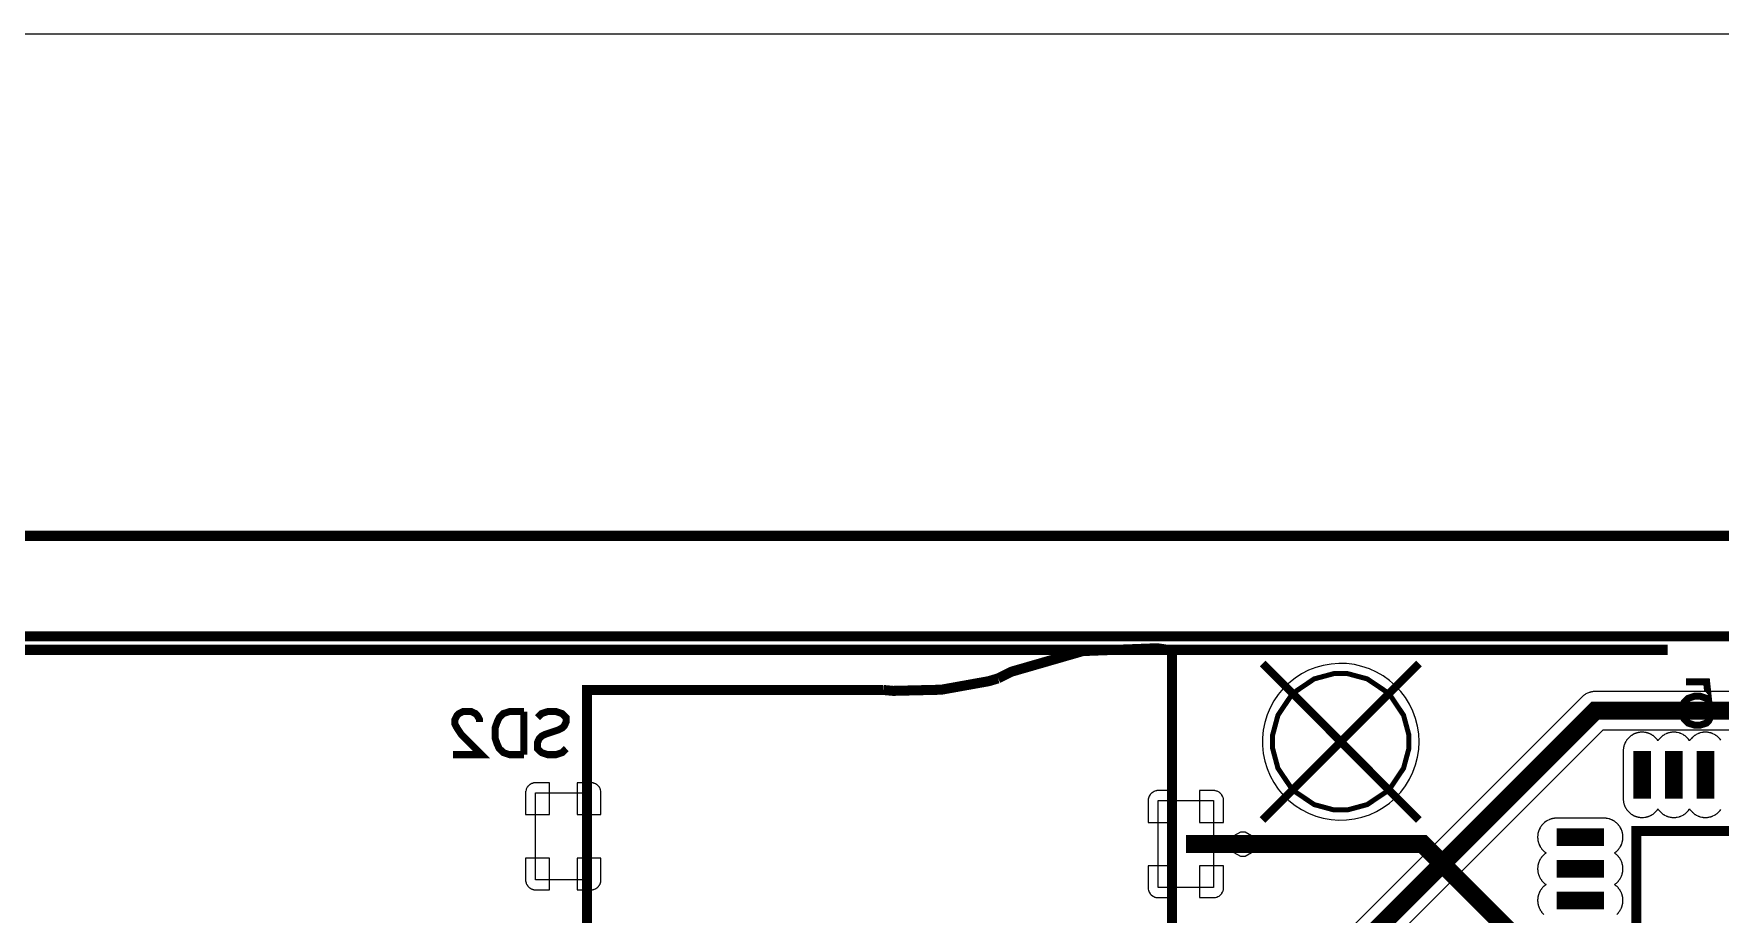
# Model space of a CAD drawing. Extents: x 0 to 5, y 0 to 2.5.
# Drawn here: x 2.169 to 3.919, y 1.587 to 2.5 of the extents above; entities that cross this region are included whole.
import ezdxf

# ---------------------------------------------------------------- set-up
doc = ezdxf.new("R2010")
doc.units = 0
doc.layers.get('0').update_dxf_attribs({"linetype": 'CONTINUOUS'})

msp = doc.modelspace()

# ---------------------------------------------------------------- linework, layer by layer
at = {"color": 0}
msp.add_lwpolyline([(0, 2.5), (5, 2.5), (5, 0), (0, 0), (0, 2.5)], close=True, dxfattribs=at)
at = {"color": 5, "const_width": 0.010417}
msp.add_lwpolyline([(0.520833, 1.97917), (4.47917, 1.97917), (4.47917, 0.520833), (0.520833, 0.520833), (0.520833, 1.97917)], close=True, dxfattribs=at)
at = {"color": 1, "const_width": 0.010417}
msp.add_lwpolyline([(0.520833, 1.97917), (4.47917, 1.97917), (4.47917, 0.520833), (0.520833, 0.520833), (0.520833, 1.97917)], close=True, dxfattribs=at)
at = {"color": 6, "const_width": 0.010417}
msp.add_lwpolyline([(0.625, 1.875), (4.42708, 1.875), (4.42708, 0.574978), (0.625, 0.574978), (0.625, 1.875)], close=True, dxfattribs=at)
at = {"color": 5}
for points in [[(0.625, 0.574978), (0.625, 1.875), (4.42708, 1.875), (4.42708, 0.574978), (0.625, 0.574978)], [(3.52339, 1.68435), (3.53147, 1.68457), (3.53956, 1.68554), (3.54742, 1.68733), (3.55512, 1.68994), (3.5625, 1.69325), (3.5695, 1.69732), (3.57607, 1.70204), (3.58214, 1.70742), (3.58768, 1.71332), (3.59256, 1.71978), (3.59679, 1.72672), (3.60032, 1.734), (3.60308, 1.74164), (3.60508, 1.74946), (3.60628, 1.75749), (3.60667, 1.76557), (3.60628, 1.77365), (3.60508, 1.78168), (3.60308, 1.78956), (3.60032, 1.79715), (3.59679, 1.80447), (3.59256, 1.81136), (3.58768, 1.81782), (3.58214, 1.82374), (3.57607, 1.8291), (3.5695, 1.83382), (3.5625, 1.83789), (3.55512, 1.84125), (3.54742, 1.84381), (3.53956, 1.8456), (3.53147, 1.84663), (3.52339, 1.84685), (3.51531, 1.84619), (3.50732, 1.84483), (3.49951, 1.84261), (3.49197, 1.83968), (3.48481, 1.83594), (3.47797, 1.83154), (3.47163, 1.8265), (3.46582, 1.82086), (3.46061, 1.81467), (3.45606, 1.80794), (3.45221, 1.80083), (3.44906, 1.7934), (3.44667, 1.78564), (3.44504, 1.77767), (3.44422, 1.76964), (3.44422, 1.76156), (3.44504, 1.75347), (3.44667, 1.74556), (3.44906, 1.73779), (3.45221, 1.73031), (3.45606, 1.72319), (3.46061, 1.71653), (3.46582, 1.71029), (3.47163, 1.70464), (3.47797, 1.6996), (3.48481, 1.69521), (3.49197, 1.69151), (3.49951, 1.68853), (3.50732, 1.68636), (3.51531, 1.68494), (3.52339, 1.68435)], [(2.67964, 1.69006), (2.70437, 1.69006), (2.70437, 1.72304), (2.68961, 1.72304), (2.68787, 1.72282), (2.6875, 1.72271), (2.68707, 1.7226), (2.68668, 1.72244), (2.68625, 1.72233), (2.68587, 1.72217), (2.68549, 1.72194), (2.68506, 1.72179), (2.68474, 1.72157), (2.68435, 1.72136), (2.68397, 1.72108), (2.68267, 1.72), (2.6824, 1.71967), (2.68207, 1.71935), (2.68181, 1.71903), (2.68158, 1.71864), (2.68132, 1.71832), (2.68067, 1.71718), (2.68033, 1.71642), (2.68018, 1.71599), (2.68007, 1.7156), (2.67974, 1.71431), (2.67969, 1.71392), (2.67969, 1.71349), (2.67964, 1.71306), (2.67964, 1.69006)], [(2.73313, 1.69006), (2.75786, 1.69006), (2.75786, 1.71306), (2.75782, 1.71349), (2.75782, 1.71392), (2.75776, 1.71431), (2.75743, 1.7156), (2.75732, 1.71599), (2.75717, 1.71642), (2.75683, 1.71718), (2.75618, 1.71832), (2.75592, 1.71864), (2.75569, 1.71903), (2.75543, 1.71935), (2.7551, 1.71967), (2.75483, 1.72), (2.75353, 1.72108), (2.75315, 1.72136), (2.75276, 1.72157), (2.75244, 1.72179), (2.75201, 1.72194), (2.75163, 1.72217), (2.75125, 1.72233), (2.75082, 1.72244), (2.75043, 1.7226), (2.75, 1.72271), (2.74963, 1.72282), (2.74789, 1.72304), (2.73313, 1.72304), (2.73313, 1.69006)], [(3.32557, 1.68192), (3.35032, 1.68192), (3.35032, 1.7149), (3.33556, 1.7149), (3.33512, 1.71485), (3.33469, 1.71485), (3.33425, 1.71474), (3.33382, 1.71468), (3.33344, 1.71457), (3.33257, 1.71436), (3.33182, 1.71403), (3.33137, 1.71386), (3.331, 1.71365), (3.33068, 1.71343), (3.33029, 1.71322), (3.32992, 1.71294), (3.32958, 1.71272), (3.32926, 1.71246), (3.32894, 1.71213), (3.32861, 1.71186), (3.32835, 1.71153), (3.32801, 1.71121), (3.32775, 1.71089), (3.32753, 1.71056), (3.32726, 1.71018), (3.32661, 1.70904), (3.32628, 1.70828), (3.32611, 1.70785), (3.32601, 1.70747), (3.32579, 1.7066), (3.32568, 1.70622), (3.32557, 1.70535), (3.32557, 1.68192)], [(3.37901, 1.68192), (3.40381, 1.68192), (3.40381, 1.70492), (3.40375, 1.70535), (3.40375, 1.70578), (3.40365, 1.70622), (3.4036, 1.7066), (3.40338, 1.70747), (3.40326, 1.70785), (3.4031, 1.70828), (3.40278, 1.70904), (3.40213, 1.71018), (3.40186, 1.71056), (3.40164, 1.71089), (3.40136, 1.71121), (3.40104, 1.71153), (3.40076, 1.71186), (3.40044, 1.71213), (3.40013, 1.71246), (3.39979, 1.71272), (3.39947, 1.71294), (3.39908, 1.71322), (3.39794, 1.71386), (3.39719, 1.71419), (3.39675, 1.71436), (3.39638, 1.71446), (3.39551, 1.71468), (3.39513, 1.71474), (3.39469, 1.71485), (3.39426, 1.71485), (3.39382, 1.7149), (3.37901, 1.7149), (3.37901, 1.68192)], [(2.69, 1.71262), (2.7475, 1.71262), (2.7475, 1.6224), (2.69, 1.6224), (2.69, 1.71262)], [(3.33594, 1.70449), (3.39344, 1.70449), (3.39344, 1.61426), (3.33594, 1.61426), (3.33594, 1.70449)], [(2.69006, 1.61199), (2.70437, 1.61199), (2.70437, 1.64497), (2.67964, 1.64497), (2.67964, 1.62196), (2.67969, 1.62153), (2.67969, 1.6211), (2.67974, 1.62067), (2.67985, 1.62022), (2.67996, 1.61985), (2.68007, 1.61942), (2.68018, 1.61903), (2.68033, 1.6186), (2.68067, 1.61783), (2.68087, 1.6174), (2.6811, 1.61708), (2.68132, 1.61669), (2.68158, 1.61632), (2.68181, 1.616), (2.68207, 1.61567), (2.6824, 1.61535), (2.68267, 1.61501), (2.683, 1.61475), (2.68332, 1.61442), (2.68365, 1.61415), (2.68397, 1.61393), (2.68435, 1.61367), (2.68474, 1.61344), (2.68506, 1.61322), (2.68549, 1.61301), (2.68625, 1.61268), (2.68668, 1.61253), (2.68707, 1.61242), (2.6875, 1.61231), (2.68787, 1.61219), (2.68832, 1.61208), (2.68875, 1.61203), (2.68918, 1.61203), (2.68961, 1.61199), (2.69006, 1.61199)], [(2.73313, 1.61199), (2.74789, 1.61199), (2.74832, 1.61203), (2.74875, 1.61203), (2.74918, 1.61208), (2.74963, 1.61219), (2.75, 1.61231), (2.75043, 1.61242), (2.75082, 1.61253), (2.75125, 1.61268), (2.75201, 1.61301), (2.75244, 1.61322), (2.75276, 1.61344), (2.75315, 1.61367), (2.75353, 1.61393), (2.75385, 1.61415), (2.75418, 1.61442), (2.7545, 1.61475), (2.75483, 1.61501), (2.7551, 1.61535), (2.75543, 1.61567), (2.75569, 1.616), (2.75592, 1.61632), (2.75618, 1.61669), (2.7564, 1.61708), (2.75663, 1.6174), (2.75683, 1.61783), (2.75717, 1.6186), (2.75732, 1.61903), (2.75743, 1.61942), (2.75754, 1.61985), (2.75765, 1.62022), (2.75776, 1.62067), (2.75782, 1.6211), (2.75782, 1.62153), (2.75786, 1.62196), (2.75786, 1.64497), (2.73313, 1.64497), (2.73313, 1.61199)], [(3.33599, 1.60385), (3.35032, 1.60385), (3.35032, 1.63683), (3.32557, 1.63683), (3.32557, 1.61339), (3.32563, 1.61296), (3.32568, 1.61257), (3.32601, 1.61128), (3.32611, 1.61089), (3.32628, 1.61046), (3.32661, 1.60969), (3.32726, 1.60856), (3.32753, 1.60824), (3.32775, 1.60786), (3.32801, 1.60753), (3.32835, 1.60721), (3.32861, 1.60688), (3.32992, 1.60579), (3.33029, 1.60553), (3.33068, 1.60531), (3.331, 1.60508), (3.33137, 1.60493), (3.33182, 1.60471), (3.33219, 1.60454), (3.33257, 1.60444), (3.33301, 1.60428), (3.33344, 1.60417), (3.33382, 1.60406), (3.33556, 1.60385), (3.33599, 1.60385)], [(3.37901, 1.60385), (3.39382, 1.60385), (3.39513, 1.604), (3.39551, 1.60406), (3.39638, 1.60428), (3.39675, 1.60444), (3.39719, 1.60454), (3.39757, 1.60471), (3.39794, 1.60493), (3.39833, 1.60508), (3.39908, 1.60553), (3.39947, 1.60579), (3.40076, 1.60688), (3.40104, 1.60721), (3.40136, 1.60753), (3.40164, 1.60786), (3.40186, 1.60824), (3.40213, 1.60856), (3.40278, 1.60969), (3.4031, 1.61046), (3.40326, 1.61089), (3.40338, 1.61128), (3.4036, 1.61214), (3.40365, 1.61257), (3.40375, 1.61296), (3.40375, 1.61339), (3.40381, 1.61382), (3.40381, 1.63683), (3.37901, 1.63683), (3.37901, 1.60385)]]:
    msp.add_lwpolyline(points, close=True, dxfattribs=at)
at = {"color": 1}
for points in [[(0.625, 0.574978), (0.625, 1.875), (4.42708, 1.875), (4.42708, 0.574978), (0.625, 0.574978)], [(3.52339, 1.68435), (3.53147, 1.68457), (3.53956, 1.68554), (3.54742, 1.68733), (3.55512, 1.68994), (3.5625, 1.69325), (3.5695, 1.69732), (3.57607, 1.70204), (3.58214, 1.70742), (3.58768, 1.71332), (3.59256, 1.71978), (3.59679, 1.72672), (3.60032, 1.734), (3.60308, 1.74164), (3.60508, 1.74946), (3.60628, 1.75749), (3.60667, 1.76557), (3.60628, 1.77365), (3.60508, 1.78168), (3.60308, 1.78956), (3.60032, 1.79715), (3.59679, 1.80447), (3.59256, 1.81136), (3.58768, 1.81782), (3.58214, 1.82374), (3.57607, 1.8291), (3.5695, 1.83382), (3.5625, 1.83789), (3.55512, 1.84125), (3.54742, 1.84381), (3.53956, 1.8456), (3.53147, 1.84663), (3.52339, 1.84685), (3.51531, 1.84619), (3.50732, 1.84483), (3.49951, 1.84261), (3.49197, 1.83968), (3.48481, 1.83594), (3.47797, 1.83154), (3.47163, 1.8265), (3.46582, 1.82086), (3.46061, 1.81467), (3.45606, 1.80794), (3.45221, 1.80083), (3.44906, 1.7934), (3.44667, 1.78564), (3.44504, 1.77767), (3.44422, 1.76964), (3.44422, 1.76156), (3.44504, 1.75347), (3.44667, 1.74556), (3.44906, 1.73779), (3.45221, 1.73031), (3.45606, 1.72319), (3.46061, 1.71653), (3.46582, 1.71029), (3.47163, 1.70464), (3.47797, 1.6996), (3.48481, 1.69521), (3.49197, 1.69151), (3.49951, 1.68853), (3.50732, 1.68636), (3.51531, 1.68494), (3.52339, 1.68435)]]:
    msp.add_lwpolyline(points, close=True, dxfattribs=at)
at = {"color": 2, "const_width": 0.010417}
msp.add_lwpolyline([(0.942165, 1.86094), (3.86458, 1.86094)], dxfattribs=at)
at = {"color": 54}
for points, const_width in [([(3.16982, 1.83128), (3.18375, 1.83826), (3.25782, 1.85965), (3.33485, 1.86257), (3.35032, 1.86029)], 0.010417), ([(3.35032, 1.3272), (3.35032, 1.86029)], 0.010417), ([(3.35032, 1.65929), (3.35032, 1.83979)], 0.010417), ([(3.05094, 1.81928), (2.74343, 1.81928), (2.74343, 1.26563), (2.75976, 1.26563)], 0.010417), ([(3.16982, 1.83128), (3.16015, 1.8284), (3.11094, 1.81956), (3.06093, 1.81836), (3.05094, 1.81928)], 0.010417), ([(3.88363, 1.82758), (3.905, 1.82758), (3.90707, 1.80843), (3.905, 1.8106), (3.89854, 1.81272), (3.89219, 1.81272), (3.88585, 1.8106), (3.88157, 1.80638), (3.87939, 1.80003), (3.87939, 1.79574), (3.88157, 1.78928), (3.88585, 1.785), (3.89219, 1.78293), (3.89854, 1.78293), (3.905, 1.785), (3.90707, 1.78717), (3.90929, 1.79144)], 0.007292), ([(2.63189, 1.78624), (2.63189, 1.78842), (2.62967, 1.79269), (2.62761, 1.79482), (2.62332, 1.79688), (2.61481, 1.79688), (2.61051, 1.79482), (2.60846, 1.79269), (2.60622, 1.78842), (2.60622, 1.78418), (2.60846, 1.77989), (2.61268, 1.77344), (2.63396, 1.75217), (2.60417, 1.75217)], 0.007292), ([(2.6779, 1.79688), (2.66292, 1.79688), (2.65657, 1.79482), (2.65229, 1.79053), (2.65022, 1.78624), (2.648, 1.77989), (2.648, 1.76926), (2.65022, 1.76281), (2.65229, 1.75851), (2.65657, 1.75429), (2.66292, 1.75217), (2.6779, 1.75217)], 0.007292), ([(2.6779, 1.79688), (2.6779, 1.75217)], 0.007292), ([(2.692, 1.79053), (2.69624, 1.79482), (2.70258, 1.79688), (2.71115, 1.79688), (2.7175, 1.79482), (2.72179, 1.79053), (2.72179, 1.78624), (2.71967, 1.78196), (2.7175, 1.77989), (2.71322, 1.77772), (2.70042, 1.77344), (2.69624, 1.77138), (2.69407, 1.76926), (2.692, 1.76497), (2.692, 1.75851), (2.69624, 1.75429), (2.70258, 1.75217), (2.71115, 1.75217), (2.7175, 1.75429), (2.72179, 1.75851)], 0.007292)]:
    msp.add_lwpolyline(points, dxfattribs=dict(at, const_width=const_width))
at = {"color": 254, "const_width": 0.008333}
for points in [[(3.44428, 1.84674), (3.60656, 1.6844)], [(3.44428, 1.6844), (3.60656, 1.84674)]]:
    msp.add_lwpolyline(points, dxfattribs=at)
at = {"color": 254, "const_width": 0.005208}
msp.add_lwpolyline([(3.59614, 1.76557), (3.59614, 1.75874), (3.59056, 1.73807), (3.57542, 1.71556), (3.5529, 1.70042), (3.53222, 1.69482), (3.52539, 1.69482), (3.5185, 1.69482), (3.49783, 1.70042), (3.47538, 1.71556), (3.46024, 1.73807), (3.45469, 1.75874), (3.45469, 1.76557), (3.45469, 1.77246), (3.46024, 1.79312), (3.47538, 1.8156), (3.49783, 1.83078), (3.5185, 1.83632), (3.52539, 1.83632), (3.53222, 1.83632), (3.5529, 1.83078), (3.57542, 1.8156), (3.59056, 1.79312), (3.59614, 1.77246), (3.59614, 1.76557)], close=True, dxfattribs=at)
at = {"color": 254}
for points in [[(3.59614, 1.76557), (3.59614, 1.75874), (3.59056, 1.73807), (3.57542, 1.71556), (3.5529, 1.70042), (3.53222, 1.69482), (3.52539, 1.69482), (3.5185, 1.69482), (3.49783, 1.70042), (3.47538, 1.71556), (3.46024, 1.73807), (3.45469, 1.75874), (3.45469, 1.76557), (3.45469, 1.77246), (3.46024, 1.79312), (3.47538, 1.8156), (3.49783, 1.83078), (3.5185, 1.83632), (3.52539, 1.83632), (3.53222, 1.83632), (3.5529, 1.83078), (3.57542, 1.8156), (3.59056, 1.79312), (3.59614, 1.77246), (3.59614, 1.76557)], [(3.43668, 1.6594), (3.43668, 1.65717), (3.43294, 1.65039), (3.42617, 1.64665), (3.42393, 1.64665), (3.42165, 1.64665), (3.41493, 1.65039), (3.41124, 1.65717), (3.41124, 1.6594), (3.41124, 1.66168), (3.41493, 1.6684), (3.42165, 1.6721), (3.42393, 1.6721), (3.42617, 1.6721), (3.43294, 1.6684), (3.43668, 1.66168), (3.43668, 1.6594)]]:
    msp.add_lwpolyline(points, close=True, dxfattribs=at)
at = {"color": 5}
for points, const_width in [([(3.96929, 1.73122), (3.96929, 1.7724), (3.94374, 1.7979), (3.78961, 1.7979), (3.47396, 1.48232), (2.6875, 1.48232), (2.24164, 1.03646), (2.24164, 0.829156), (2.33018, 0.740614)], 0.01875), ([(3.83811, 1.75586), (3.83811, 1.70665)], 0.018455), ([(3.87093, 1.75586), (3.87093, 1.70665)], 0.018455), ([(3.90375, 1.75586), (3.90375, 1.70665)], 0.018455), ([(3.36469, 1.6594), (3.42393, 1.6594)], 0.01875), ([(3.74935, 1.66667), (3.79856, 1.66667)], 0.018455), ([(3.74935, 1.63385), (3.79856, 1.63385)], 0.018455), ([(3.74935, 1.60101), (3.79856, 1.60101)], 0.018455)]:
    msp.add_lwpolyline(points, dxfattribs=dict(at, const_width=const_width))
for points in [[(3.94433, 1.81771), (3.78901, 1.81771), (3.78842, 1.81765), (3.78782, 1.81765), (3.78722, 1.81754), (3.78662, 1.81749), (3.78543, 1.81728), (3.78483, 1.81711), (3.78429, 1.817), (3.78369, 1.81679), (3.78315, 1.81662), (3.78256, 1.8164), (3.78147, 1.81597), (3.77983, 1.81515), (3.77935, 1.81483), (3.77886, 1.81456), (3.77832, 1.81418), (3.77783, 1.81386), (3.7774, 1.81347), (3.77692, 1.8131), (3.77604, 1.81233), (3.46576, 1.50206)], [(3.48796, 1.46832), (3.79779, 1.7781), (3.93554, 1.7781)], [(3.91982, 1.76714), (3.919, 1.76828), (3.91862, 1.76872), (3.91829, 1.76904), (3.91797, 1.76942), (3.91764, 1.76975), (3.91726, 1.77007), (3.91656, 1.77078), (3.91618, 1.77106), (3.91581, 1.77138), (3.91542, 1.77165), (3.91499, 1.77197), (3.91461, 1.77219), (3.91417, 1.77251), (3.91379, 1.77274), (3.91336, 1.773), (3.91162, 1.77388), (3.91118, 1.77403), (3.91069, 1.77425), (3.91026, 1.77442), (3.90978, 1.77458), (3.90935, 1.77468), (3.90881, 1.77485), (3.90836, 1.77496), (3.90739, 1.77518), (3.9069, 1.77522), (3.90647, 1.77533), (3.90593, 1.77539), (3.90549, 1.77544), (3.90494, 1.77544), (3.90451, 1.7755), (3.903, 1.7755), (3.90256, 1.77544), (3.90201, 1.77544), (3.90158, 1.77539), (3.90104, 1.77533), (3.90061, 1.77522), (3.90012, 1.77518), (3.89865, 1.77485), (3.89817, 1.77468), (3.89774, 1.77458), (3.89725, 1.77442), (3.89681, 1.77425), (3.89632, 1.77403), (3.89589, 1.77388), (3.89415, 1.773), (3.89372, 1.77274), (3.89333, 1.77251), (3.89285, 1.77219), (3.89247, 1.77197), (3.89208, 1.77165), (3.89171, 1.77138), (3.89133, 1.77106), (3.89094, 1.77078), (3.89057, 1.7704), (3.89019, 1.77007), (3.88917, 1.76904), (3.88889, 1.76872), (3.88851, 1.76828), (3.88769, 1.76714), (3.88737, 1.76671), (3.88737, 1.76665), (3.88732, 1.76671), (3.88699, 1.76714), (3.88618, 1.76828), (3.88579, 1.76872), (3.88553, 1.76904), (3.8845, 1.77007), (3.88411, 1.7704), (3.88374, 1.77078), (3.88336, 1.77106), (3.88297, 1.77138), (3.8826, 1.77165), (3.88222, 1.77197), (3.88183, 1.77219), (3.88135, 1.77251), (3.88097, 1.77274), (3.88053, 1.773), (3.87879, 1.77388), (3.87836, 1.77403), (3.87788, 1.77425), (3.87744, 1.77442), (3.87696, 1.77458), (3.87651, 1.77468), (3.87603, 1.77485), (3.87457, 1.77518), (3.87408, 1.77522), (3.87364, 1.77533), (3.8731, 1.77539), (3.87267, 1.77544), (3.87213, 1.77544), (3.87169, 1.7755), (3.87017, 1.7755), (3.86974, 1.77544), (3.86919, 1.77544), (3.86876, 1.77539), (3.86822, 1.77533), (3.86778, 1.77522), (3.86729, 1.77518), (3.86632, 1.77496), (3.86589, 1.77485), (3.8654, 1.77468), (3.8649, 1.77458), (3.86442, 1.77442), (3.86399, 1.77425), (3.8635, 1.77403), (3.86307, 1.77388), (3.86133, 1.773), (3.86089, 1.77274), (3.86051, 1.77251), (3.86008, 1.77219), (3.85969, 1.77197), (3.85926, 1.77165), (3.85889, 1.77138), (3.85851, 1.77106), (3.85813, 1.77078), (3.85742, 1.77007), (3.85704, 1.76975), (3.85672, 1.76942), (3.85639, 1.76904), (3.85607, 1.76872), (3.85574, 1.76828), (3.85542, 1.7679), (3.85487, 1.76714), (3.85454, 1.76671), (3.85454, 1.76665), (3.85449, 1.76671), (3.85422, 1.76714), (3.85394, 1.76753), (3.85363, 1.7679), (3.85335, 1.76828), (3.85297, 1.76872), (3.85271, 1.76904), (3.85232, 1.76942), (3.85206, 1.76975), (3.85167, 1.77007), (3.85135, 1.7704), (3.85092, 1.77078), (3.85058, 1.77106), (3.85015, 1.77138), (3.84983, 1.77165), (3.84939, 1.77197), (3.84901, 1.77219), (3.84858, 1.77251), (3.84814, 1.77274), (3.84771, 1.773), (3.84733, 1.77322), (3.84685, 1.77344), (3.84646, 1.77365), (3.84597, 1.77388), (3.84554, 1.77403), (3.84506, 1.77425), (3.84462, 1.77442), (3.84413, 1.77458), (3.84369, 1.77468), (3.84321, 1.77485), (3.84278, 1.77496), (3.84224, 1.77507), (3.84179, 1.77518), (3.84131, 1.77522), (3.84082, 1.77533), (3.83985, 1.77544), (3.83936, 1.77544), (3.83886, 1.7755), (3.8374, 1.7755), (3.83692, 1.77544), (3.83637, 1.77544), (3.83594, 1.77539), (3.83544, 1.77533), (3.83496, 1.77522), (3.83447, 1.77518), (3.83404, 1.77507), (3.8335, 1.77496), (3.83306, 1.77485), (3.83257, 1.77468), (3.83214, 1.77458), (3.83165, 1.77442), (3.83122, 1.77425), (3.83068, 1.77403), (3.83029, 1.77388), (3.82981, 1.77365), (3.82894, 1.77322), (3.82856, 1.773), (3.82807, 1.77274), (3.82769, 1.77251), (3.82726, 1.77219), (3.82688, 1.77197), (3.82644, 1.77165), (3.82607, 1.77138), (3.82568, 1.77106), (3.82536, 1.77078), (3.82493, 1.7704), (3.8246, 1.77007), (3.82422, 1.76975), (3.82389, 1.76942), (3.82357, 1.76904), (3.82324, 1.76872), (3.82292, 1.76828), (3.8226, 1.7679), (3.82206, 1.76714), (3.82172, 1.76671), (3.8215, 1.76633), (3.82124, 1.7659), (3.82101, 1.76546), (3.82075, 1.76503), (3.82032, 1.76417), (3.82015, 1.76372), (3.81993, 1.76324), (3.81976, 1.76286), (3.81956, 1.76232), (3.81944, 1.76188), (3.81928, 1.76139), (3.81917, 1.76096), (3.81901, 1.76042), (3.8189, 1.75999), (3.81885, 1.7595), (3.81874, 1.75906), (3.81868, 1.75851), (3.81863, 1.75808), (3.81858, 1.75754), (3.81853, 1.75711), (3.81853, 1.75657), (3.81847, 1.75613), (3.81847, 1.70638), (3.81853, 1.70594), (3.81853, 1.7054), (3.81858, 1.70497), (3.81863, 1.70443), (3.81868, 1.704), (3.81874, 1.70344), (3.81885, 1.70301), (3.8189, 1.70253), (3.81901, 1.70204), (3.81917, 1.70156), (3.81928, 1.70111), (3.81944, 1.70063), (3.81956, 1.70019), (3.81976, 1.69965), (3.81993, 1.69922), (3.82015, 1.69879), (3.82032, 1.69835), (3.82053, 1.69786), (3.82075, 1.69749), (3.82101, 1.69706), (3.82124, 1.69661), (3.8215, 1.69618), (3.82172, 1.69581), (3.82206, 1.69536), (3.8226, 1.69461), (3.82292, 1.69422), (3.82324, 1.69379), (3.82357, 1.69347), (3.82389, 1.69308), (3.8246, 1.69239), (3.82493, 1.69211), (3.82536, 1.69174), (3.82568, 1.69146), (3.82607, 1.69114), (3.82644, 1.69086), (3.82688, 1.69054), (3.82726, 1.69026), (3.82769, 1.69), (3.82807, 1.68978), (3.82856, 1.68951), (3.82894, 1.68929), (3.82981, 1.68886), (3.83029, 1.68864), (3.83068, 1.68847), (3.83122, 1.68826), (3.83165, 1.6881), (3.83214, 1.68793), (3.83257, 1.68782), (3.83306, 1.68767), (3.8335, 1.68756), (3.83404, 1.68744), (3.83447, 1.68733), (3.83496, 1.68728), (3.83544, 1.68718), (3.83594, 1.68713), (3.83637, 1.68707), (3.83692, 1.68701), (3.83936, 1.68701), (3.84082, 1.68718), (3.84131, 1.68728), (3.84179, 1.68733), (3.84224, 1.68744), (3.84278, 1.68756), (3.84321, 1.68767), (3.84369, 1.68782), (3.84413, 1.68793), (3.84462, 1.6881), (3.84506, 1.68826), (3.84554, 1.68847), (3.84597, 1.68864), (3.84646, 1.68886), (3.84685, 1.68907), (3.84733, 1.68929), (3.84771, 1.68951), (3.84814, 1.68978), (3.84858, 1.69), (3.84901, 1.69026), (3.84939, 1.69054), (3.84983, 1.69086), (3.85015, 1.69114), (3.85058, 1.69146), (3.85092, 1.69174), (3.85135, 1.69211), (3.85167, 1.69239), (3.85206, 1.69276), (3.85232, 1.69308), (3.85271, 1.69347), (3.85297, 1.69379), (3.85335, 1.69422), (3.85363, 1.69461), (3.85394, 1.69499), (3.85422, 1.69536), (3.85449, 1.69581), (3.85454, 1.69586), (3.85454, 1.69581), (3.85487, 1.69536), (3.85542, 1.69461), (3.85574, 1.69422), (3.85607, 1.69379), (3.85639, 1.69347), (3.85672, 1.69308), (3.85742, 1.69239), (3.85775, 1.69211), (3.85813, 1.69174), (3.85851, 1.69146), (3.85889, 1.69114), (3.85926, 1.69086), (3.85969, 1.69054), (3.86008, 1.69026), (3.86051, 1.69), (3.86089, 1.68978), (3.86133, 1.68951), (3.86307, 1.68864), (3.8635, 1.68847), (3.86399, 1.68826), (3.86442, 1.6881), (3.8649, 1.68793), (3.8654, 1.68782), (3.86589, 1.68767), (3.86632, 1.68756), (3.86729, 1.68733), (3.86778, 1.68728), (3.86822, 1.68718), (3.86876, 1.68713), (3.86919, 1.68707), (3.86974, 1.68701), (3.87213, 1.68701), (3.87267, 1.68707), (3.8731, 1.68713), (3.87364, 1.68718), (3.87408, 1.68728), (3.87457, 1.68733), (3.87603, 1.68767), (3.87651, 1.68782), (3.87696, 1.68793), (3.87744, 1.6881), (3.87788, 1.68826), (3.87836, 1.68847), (3.87879, 1.68864), (3.88053, 1.68951), (3.88097, 1.68978), (3.88135, 1.69), (3.88183, 1.69026), (3.88222, 1.69054), (3.8826, 1.69086), (3.88297, 1.69114), (3.88336, 1.69146), (3.88374, 1.69174), (3.88411, 1.69211), (3.8845, 1.69239), (3.88482, 1.69276), (3.88553, 1.69347), (3.88579, 1.69379), (3.88618, 1.69422), (3.88699, 1.69536), (3.88732, 1.69581), (3.88737, 1.69586), (3.88737, 1.69581), (3.88769, 1.69536), (3.88851, 1.69422), (3.88889, 1.69379), (3.88917, 1.69347), (3.88986, 1.69276), (3.89019, 1.69239), (3.89057, 1.69211), (3.89094, 1.69174), (3.89133, 1.69146), (3.89171, 1.69114), (3.89208, 1.69086), (3.89247, 1.69054), (3.89285, 1.69026), (3.89333, 1.69), (3.89372, 1.68978), (3.89415, 1.68951), (3.89589, 1.68864), (3.89632, 1.68847), (3.89681, 1.68826), (3.89725, 1.6881), (3.89774, 1.68793), (3.89817, 1.68782), (3.89865, 1.68767), (3.90012, 1.68733), (3.90061, 1.68728), (3.90104, 1.68718), (3.90158, 1.68713), (3.90201, 1.68707), (3.90256, 1.68701), (3.90494, 1.68701), (3.90549, 1.68707), (3.90593, 1.68713), (3.90647, 1.68718), (3.9069, 1.68728), (3.90739, 1.68733), (3.90836, 1.68756), (3.90881, 1.68767), (3.90935, 1.68782), (3.90978, 1.68793), (3.91026, 1.6881), (3.91069, 1.68826), (3.91118, 1.68847), (3.91162, 1.68864), (3.91336, 1.68951), (3.91379, 1.68978), (3.91417, 1.69), (3.91461, 1.69026), (3.91499, 1.69054), (3.91542, 1.69086), (3.91581, 1.69114), (3.91618, 1.69146), (3.91656, 1.69174), (3.91694, 1.69211), (3.91726, 1.69239), (3.91797, 1.69308), (3.91829, 1.69347), (3.91862, 1.69379), (3.919, 1.69422), (3.91982, 1.69536)], [(3.81174, 1.58649), (3.81212, 1.58681), (3.81282, 1.58751), (3.8131, 1.58783), (3.81347, 1.58826), (3.81375, 1.5886), (3.81407, 1.58897), (3.81435, 1.58936), (3.81467, 1.58979), (3.81494, 1.59017), (3.81521, 1.5906), (3.81543, 1.59099), (3.81569, 1.59147), (3.81592, 1.59185), (3.81635, 1.59272), (3.81657, 1.59321), (3.81674, 1.59364), (3.81694, 1.59413), (3.81711, 1.59457), (3.81728, 1.59506), (3.81739, 1.59549), (3.81754, 1.59597), (3.81765, 1.5964), (3.81776, 1.59694), (3.81787, 1.59739), (3.81793, 1.59787), (3.81803, 1.59836), (3.81819, 1.59983), (3.81819, 1.60226), (3.81803, 1.60374), (3.81793, 1.60422), (3.81787, 1.60471), (3.81776, 1.60514), (3.81765, 1.60568), (3.81754, 1.60612), (3.81739, 1.60661), (3.81728, 1.60704), (3.81711, 1.60753), (3.81694, 1.60796), (3.81674, 1.60846), (3.81657, 1.60889), (3.81635, 1.60938), (3.81614, 1.60975), (3.81592, 1.61025), (3.81569, 1.61062), (3.81543, 1.61106), (3.81521, 1.61149), (3.81494, 1.61193), (3.81467, 1.61231), (3.81435, 1.61274), (3.81407, 1.61307), (3.81375, 1.6135), (3.81347, 1.61382), (3.8131, 1.61426), (3.81282, 1.61458), (3.81212, 1.61529), (3.81174, 1.61561), (3.81142, 1.61589), (3.81099, 1.61626), (3.8106, 1.61654), (3.81022, 1.61686), (3.80985, 1.61714), (3.8094, 1.6174), (3.80935, 1.61746), (3.8094, 1.61746), (3.80985, 1.61778), (3.8106, 1.61833), (3.81099, 1.61865), (3.81142, 1.61897), (3.81174, 1.61931), (3.81212, 1.61962), (3.81282, 1.62033), (3.8131, 1.62067), (3.81347, 1.62104), (3.81375, 1.62142), (3.81407, 1.62181), (3.81435, 1.62218), (3.81467, 1.62261), (3.81494, 1.62299), (3.81521, 1.62343), (3.81543, 1.62381), (3.81569, 1.62424), (3.81635, 1.62554), (3.81657, 1.62603), (3.81674, 1.62642), (3.81694, 1.6269), (3.81711, 1.62733), (3.81728, 1.62788), (3.81739, 1.62831), (3.81754, 1.62879), (3.81765, 1.62924), (3.81776, 1.62978), (3.81787, 1.63021), (3.81793, 1.63069), (3.81803, 1.63113), (3.81808, 1.63167), (3.81814, 1.63211), (3.81819, 1.63265), (3.81819, 1.63504), (3.81814, 1.63558), (3.81808, 1.63601), (3.81803, 1.63656), (3.81793, 1.63699), (3.81787, 1.63753), (3.81776, 1.63797), (3.81754, 1.63894), (3.81739, 1.63943), (3.81728, 1.63986), (3.81711, 1.64035), (3.81694, 1.64079), (3.81674, 1.64128), (3.81657, 1.64171), (3.81635, 1.64219), (3.81614, 1.64258), (3.81592, 1.64307), (3.81569, 1.64344), (3.81543, 1.64388), (3.81521, 1.64426), (3.81494, 1.64475), (3.81467, 1.64512), (3.81435, 1.64556), (3.81407, 1.64589), (3.81375, 1.64632), (3.81347, 1.64665), (3.8131, 1.64703), (3.81282, 1.6474), (3.81244, 1.64774), (3.81174, 1.64844), (3.81142, 1.64871), (3.81099, 1.64908), (3.8106, 1.64936), (3.81022, 1.64968), (3.80985, 1.6499), (3.8094, 1.65022), (3.80935, 1.65028), (3.8094, 1.65028), (3.80985, 1.65061), (3.81099, 1.65142), (3.81142, 1.65181), (3.81174, 1.65213), (3.81212, 1.65246), (3.81282, 1.65315), (3.8131, 1.65349), (3.81347, 1.65386), (3.81375, 1.65424), (3.81407, 1.65463), (3.81435, 1.655), (3.81467, 1.65543), (3.81494, 1.65582), (3.81521, 1.65625), (3.81543, 1.65663), (3.81569, 1.65707), (3.81657, 1.65881), (3.81674, 1.65924), (3.81694, 1.65972), (3.81711, 1.66015), (3.81728, 1.66064), (3.81739, 1.66108), (3.81754, 1.66163), (3.81765, 1.66206), (3.81787, 1.66303), (3.81793, 1.66351), (3.81803, 1.66396), (3.81808, 1.6645), (3.81814, 1.66493), (3.81819, 1.66547), (3.81819, 1.66786), (3.81814, 1.6684), (3.81808, 1.66883), (3.81803, 1.66938), (3.81793, 1.66982), (3.81787, 1.67031), (3.81765, 1.67128), (3.81754, 1.67171), (3.81739, 1.67225), (3.81728, 1.67269), (3.81711, 1.67318), (3.81694, 1.67361), (3.81674, 1.6741), (3.81657, 1.67453), (3.81569, 1.67626), (3.81543, 1.67671), (3.81521, 1.67708), (3.81494, 1.67751), (3.81467, 1.6779), (3.81435, 1.67833), (3.81407, 1.67871), (3.81375, 1.6791), (3.81347, 1.67947), (3.8131, 1.67985), (3.81282, 1.68018), (3.81212, 1.68088), (3.81174, 1.68121), (3.81142, 1.68153), (3.81099, 1.68192), (3.80985, 1.68272), (3.8094, 1.68306), (3.80903, 1.68332), (3.8086, 1.68354), (3.80817, 1.68381), (3.80772, 1.68403), (3.80735, 1.68425), (3.80686, 1.68446), (3.80643, 1.68468), (3.80556, 1.685), (3.80501, 1.68522), (3.80458, 1.68539), (3.8041, 1.68549), (3.80365, 1.68565), (3.80219, 1.68599), (3.80176, 1.68604), (3.80122, 1.68614), (3.80078, 1.68619), (3.80024, 1.68625), (3.79981, 1.68625), (3.79926, 1.68631), (3.74864, 1.68631), (3.7481, 1.68625), (3.74767, 1.68625), (3.74713, 1.68619), (3.74669, 1.68614), (3.74615, 1.68604), (3.74571, 1.68599), (3.74522, 1.68588), (3.74479, 1.68576), (3.74425, 1.68565), (3.74382, 1.68549), (3.74333, 1.68539), (3.74289, 1.68522), (3.74235, 1.685), (3.74197, 1.68485), (3.74149, 1.68468), (3.73975, 1.68381), (3.73931, 1.68354), (3.73888, 1.68332), (3.7385, 1.68306), (3.73807, 1.68272), (3.73693, 1.68192), (3.73649, 1.68153), (3.73617, 1.68121), (3.73579, 1.68088), (3.73546, 1.68056), (3.73514, 1.68018), (3.73443, 1.67947), (3.73415, 1.6791), (3.73383, 1.67871), (3.73356, 1.67833), (3.73324, 1.6779), (3.73301, 1.67751), (3.73269, 1.67708), (3.73247, 1.67671), (3.73221, 1.67626), (3.73133, 1.67453), (3.73118, 1.6741), (3.73096, 1.67361), (3.73079, 1.67318), (3.73063, 1.67269), (3.73053, 1.67225), (3.73036, 1.67171), (3.73025, 1.67128), (3.73004, 1.67031), (3.72999, 1.66982), (3.72987, 1.66938), (3.72982, 1.66883), (3.72976, 1.6684), (3.72976, 1.66786), (3.72971, 1.66743), (3.72971, 1.6659), (3.72976, 1.66547), (3.72976, 1.66493), (3.72982, 1.6645), (3.72987, 1.66396), (3.72999, 1.66351), (3.73004, 1.66303), (3.73025, 1.66206), (3.73036, 1.66163), (3.73053, 1.66108), (3.73063, 1.66064), (3.73079, 1.66015), (3.73096, 1.65972), (3.73118, 1.65924), (3.73133, 1.65881), (3.73221, 1.65707), (3.73247, 1.65663), (3.73269, 1.65625), (3.73301, 1.65582), (3.73324, 1.65543), (3.73356, 1.655), (3.73383, 1.65463), (3.73415, 1.65424), (3.73443, 1.65386), (3.73514, 1.65315), (3.73546, 1.65278), (3.73579, 1.65246), (3.73617, 1.65213), (3.73649, 1.65181), (3.73693, 1.65142), (3.73807, 1.65061), (3.7385, 1.65028), (3.73856, 1.65028), (3.7385, 1.65022), (3.73807, 1.6499), (3.73768, 1.64968), (3.73731, 1.64936), (3.73693, 1.64908), (3.73649, 1.64871), (3.73617, 1.64844), (3.73514, 1.6474), (3.73481, 1.64703), (3.73443, 1.64665), (3.73415, 1.64632), (3.73383, 1.64589), (3.73356, 1.64556), (3.73324, 1.64512), (3.73301, 1.64475), (3.73269, 1.64426), (3.73247, 1.64388), (3.73221, 1.64344), (3.73199, 1.64307), (3.73178, 1.64258), (3.73156, 1.64219), (3.73133, 1.64171), (3.73118, 1.64128), (3.73096, 1.64079), (3.73079, 1.64035), (3.73063, 1.63986), (3.73053, 1.63943), (3.73036, 1.63894), (3.73014, 1.63797), (3.73004, 1.63753), (3.72999, 1.63699), (3.72987, 1.63656), (3.72982, 1.63601), (3.72976, 1.63558), (3.72976, 1.63504), (3.72971, 1.6346), (3.72971, 1.63308), (3.72976, 1.63265), (3.72976, 1.63211), (3.72982, 1.63167), (3.72987, 1.63113), (3.72999, 1.63069), (3.73004, 1.63021), (3.73014, 1.62978), (3.73025, 1.62924), (3.73036, 1.62879), (3.73053, 1.62831), (3.73063, 1.62788), (3.73079, 1.62733), (3.73096, 1.6269), (3.73118, 1.62642), (3.73133, 1.62603), (3.73156, 1.62554), (3.73221, 1.62424), (3.73247, 1.62381), (3.73269, 1.62343), (3.73301, 1.62299), (3.73324, 1.62261), (3.73356, 1.62218), (3.73383, 1.62181), (3.73415, 1.62142), (3.73443, 1.62104), (3.73514, 1.62033), (3.73546, 1.61996), (3.73579, 1.61962), (3.73617, 1.61931), (3.73649, 1.61897), (3.73693, 1.61865), (3.73731, 1.61833), (3.73807, 1.61778), (3.7385, 1.61746), (3.73856, 1.61746), (3.7385, 1.6174), (3.73807, 1.61714), (3.73768, 1.61686), (3.73731, 1.61654), (3.73693, 1.61626), (3.73649, 1.61589), (3.73617, 1.61561), (3.73579, 1.61529), (3.73546, 1.61496), (3.73514, 1.61458), (3.73481, 1.61426), (3.73443, 1.61382), (3.73415, 1.6135), (3.73383, 1.61307), (3.73356, 1.61274), (3.73324, 1.61231), (3.73301, 1.61193), (3.73269, 1.61149), (3.73247, 1.61106), (3.73221, 1.61062), (3.73199, 1.61025), (3.73178, 1.60975), (3.73156, 1.60938), (3.73133, 1.60889), (3.73118, 1.60846), (3.73096, 1.60796), (3.73079, 1.60753), (3.73063, 1.60704), (3.73053, 1.60661), (3.73036, 1.60612), (3.73025, 1.60568), (3.73014, 1.60514), (3.73004, 1.60471), (3.72999, 1.60422), (3.72987, 1.60374), (3.72976, 1.60275), (3.72976, 1.60226), (3.72971, 1.60178), (3.72971, 1.60032), (3.72976, 1.59983), (3.72976, 1.59933), (3.72987, 1.59836), (3.72999, 1.59787), (3.73004, 1.59739), (3.73014, 1.59694), (3.73025, 1.5964), (3.73036, 1.59597), (3.73053, 1.59549), (3.73063, 1.59506), (3.73079, 1.59457), (3.73096, 1.59413), (3.73118, 1.59364), (3.73133, 1.59321), (3.73156, 1.59272), (3.73199, 1.59185), (3.73221, 1.59147), (3.73247, 1.59099), (3.73269, 1.5906), (3.73301, 1.59017), (3.73324, 1.58979), (3.73356, 1.58936), (3.73383, 1.58897), (3.73415, 1.5886), (3.73443, 1.58826), (3.73481, 1.58783), (3.73514, 1.58751), (3.73546, 1.58713), (3.73579, 1.58681), (3.73617, 1.58649)]]:
    msp.add_lwpolyline(points, dxfattribs=at)
at = {"color": 1, "const_width": 0.01875}
msp.add_lwpolyline([(3.42393, 1.6594), (3.6104, 1.6594), (3.70107, 1.56874)], dxfattribs=at)
at = {"color": 250}
msp.add_lwpolyline([(3.43024, 1.6594), (3.43024, 1.65782), (3.42551, 1.6531), (3.42393, 1.6531), (3.42236, 1.6531), (3.41769, 1.65782), (3.41769, 1.6594), (3.41769, 1.66097), (3.42236, 1.66564), (3.42393, 1.66564), (3.42551, 1.66564), (3.43024, 1.66097), (3.43024, 1.6594)], close=True, dxfattribs=at)
at = {"color": 54, "const_width": 0.010417}
msp.add_lwpolyline([(3.83219, 1.67301), (4.07406, 1.67301), (4.07406, 1.43115), (3.83219, 1.43115), (3.83219, 1.67301)], close=True, dxfattribs=at)

doc.saveas('drawing.dxf')
